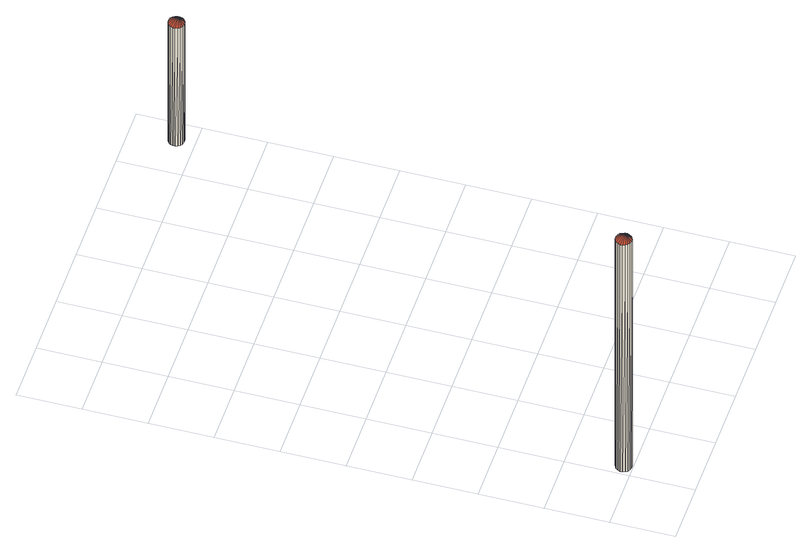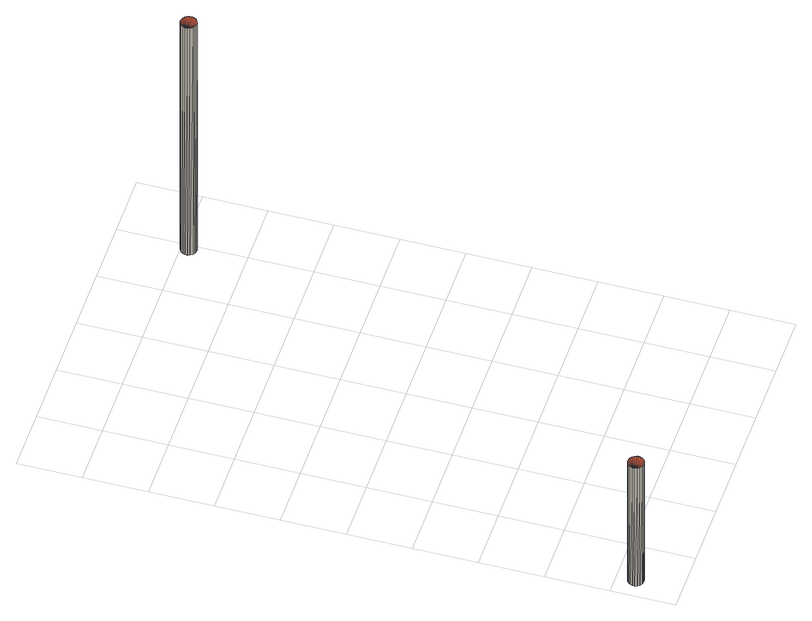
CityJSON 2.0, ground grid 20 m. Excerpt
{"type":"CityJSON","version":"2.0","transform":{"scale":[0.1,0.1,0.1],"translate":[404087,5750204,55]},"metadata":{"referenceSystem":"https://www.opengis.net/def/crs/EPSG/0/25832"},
"CityObjects":{
"building1":{"type":"Building","attributes":{"Geometrietyp2DReferenz":"1000","Gemeindeschluessel":"05515000","function":"51002_1220","roofType":"9999","measuredHeight":93.29},"geometry":[{"type":"Solid","lod":"2","boundaries":[[[[0,1,2]],[[1,3,2]],[[4,5,0]],[[5,1,0]],[[6,7,4]],[[7,5,4]],[[8,9,6]],[[9,7,6]],[[10,11,8]],[[11,9,8]],[[12,13,10]],[[13,11,10]],[[14,15,12]],[[15,13,12]],[[16,17,14]],[[17,15,14]],[[18,19,16]],[[19,17,16]],[[20,21,18]],[[21,19,18]],[[22,23,20]],[[23,21,20]],[[24,25,22]],[[25,23,22]],[[26,27,24]],[[27,25,24]],[[28,29,26]],[[29,27,26]],[[30,31,28]],[[31,29,28]],[[32,33,30]],[[33,31,30]],[[34,35,32]],[[35,33,32]],[[36,37,34]],[[37,35,34]],[[38,39,36]],[[39,37,36]],[[2,3,38]],[[3,39,38]],[[3,1,39]],[[1,5,39]],[[5,7,39]],[[7,9,39]],[[9,11,39]],[[11,13,39]],[[13,15,39]],[[15,17,39]],[[17,19,39]],[[19,21,39]],[[21,23,39]],[[23,25,39]],[[25,27,39]],[[27,29,39]],[[29,31,39]],[[31,33,39]],[[33,35,39]],[[35,37,39]],[[0,2,4]],[[2,38,4]],[[38,36,4]],[[36,34,4]],[[34,32,4]],[[32,30,4]],[[30,28,4]],[[28,26,4]],[[26,24,4]],[[24,22,4]],[[22,20,4]],[[20,18,4]],[[18,16,4]],[[16,14,4]],[[14,12,4]],[[12,10,4]],[[10,8,4]],[[8,6,4]]]],"semantics":{"surfaces":[{"type":"WallSurface"},{"type":"GroundSurface"},{"type":"RoofSurface"}],"values":[[0,0,0,0,0,0,0,0,0,0,0,0,0,0,0,0,0,0,0,0,0,0,0,0,0,0,0,0,0,0,0,0,0,0,0,0,0,0,0,0,1,1,1,1,1,1,1,1,1,1,1,1,1,1,1,1,1,1,2,2,2,2,2,2,2,2,2,2,2,2,2,2,2,2,2,2]]}}]},
"building2":{"type":"Building","attributes":{"Geometrietyp2DReferenz":"1000","Gemeindeschluessel":"05515000","function":"51002_1251","roofType":"9999","measuredHeight":48.45},"geometry":[{"type":"Solid","lod":"2","boundaries":[[[[40,41,42]],[[41,43,42]],[[44,45,40]],[[45,41,40]],[[46,47,44]],[[47,45,44]],[[48,49,46]],[[49,47,46]],[[50,51,48]],[[51,49,48]],[[52,53,50]],[[53,51,50]],[[54,55,52]],[[55,53,52]],[[56,57,54]],[[57,55,54]],[[58,59,56]],[[59,57,56]],[[60,61,58]],[[61,59,58]],[[62,63,60]],[[63,61,60]],[[64,65,62]],[[65,63,62]],[[66,67,64]],[[67,65,64]],[[68,69,66]],[[69,67,66]],[[70,71,68]],[[71,69,68]],[[72,73,70]],[[73,71,70]],[[74,75,72]],[[75,73,72]],[[76,77,74]],[[77,75,74]],[[78,79,76]],[[79,77,76]],[[42,43,78]],[[43,79,78]],[[43,41,79]],[[41,45,79]],[[45,47,79]],[[47,49,79]],[[49,51,79]],[[51,53,79]],[[53,55,79]],[[55,57,79]],[[57,59,79]],[[59,61,79]],[[61,63,79]],[[69,71,79]],[[63,65,79]],[[65,67,79]],[[67,69,79]],[[71,73,79]],[[73,75,79]],[[75,77,79]],[[40,42,44]],[[42,78,44]],[[78,76,44]],[[76,74,44]],[[74,72,44]],[[72,70,44]],[[70,68,44]],[[68,66,44]],[[66,64,44]],[[64,62,44]],[[62,60,44]],[[60,58,44]],[[58,56,44]],[[56,54,44]],[[54,52,44]],[[52,50,44]],[[50,48,44]],[[48,46,44]]]],"semantics":{"surfaces":[{"type":"WallSurface"},{"type":"GroundSurface"},{"type":"RoofSurface"}],"values":[[0,0,0,0,0,0,0,0,0,0,0,0,0,0,0,0,0,0,0,0,0,0,0,0,0,0,0,0,0,0,0,0,0,0,0,0,0,0,0,0,1,1,1,1,1,1,1,1,1,1,1,1,1,1,1,1,1,1,2,2,2,2,2,2,2,2,2,2,2,2,2,2,2,2,2,2]]}}]}
},
"vertices":[
[48,38,952],[48,38,19],[44,45,952],[44,45,19],[51,31,952],[51,31,19],[51,23,952],[51,23,19],[48,16,952],[48,16,19],[44,9,952],[44,9,19],[37,5,952],[37,5,19],[30,2,952],[30,2,19],[22,2,952],[22,2,19],[15,5,952],[15,5,19],[8,9,952],[8,9,19],[4,16,952],[4,16,19],[1,23,952],[1,23,19],[1,31,952],[1,31,19],[4,38,952],[4,38,19],[8,45,952],[8,45,19],[15,49,952],[15,49,19],[22,52,952],[22,52,19],[30,52,952],[30,52,19],[37,49,952],[37,49,19],
[957,1670,493],[957,1670,9],[953,1676,493],[953,1676,9],[960,1662,493],[960,1662,9],[960,1655,493],[960,1655,9],[957,1647,493],[957,1647,9],[953,1641,493],[953,1641,9],[946,1636,493],[946,1636,9],[939,1634,493],[939,1634,9],[931,1634,493],[931,1634,9],[923,1636,493],[923,1636,9],[917,1641,493],[917,1641,9],[913,1647,493],[913,1647,9],[910,1655,493],[910,1655,9],[910,1662,493],[910,1662,9],[913,1670,493],[913,1670,9],[917,1676,493],[917,1676,9],[923,1681,493],[923,1681,9],[931,1683,493],[931,1683,9],[939,1683,493],[939,1683,9],[946,1681,493],[946,1681,9]
]}
